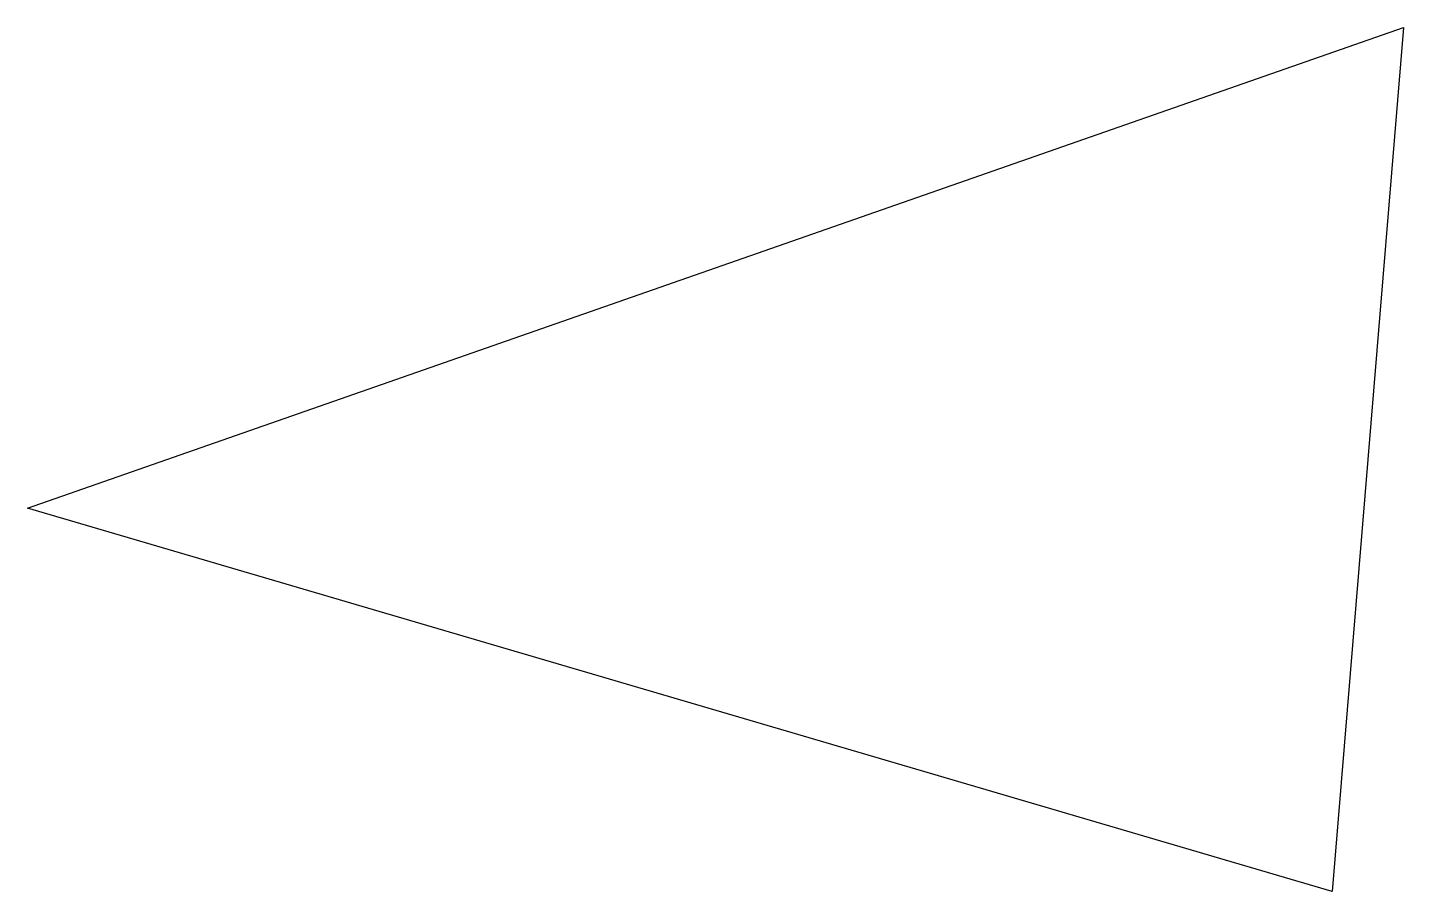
# Model space of a CAD drawing. Header units: metres. Extents: x 13 to 292, y 64 to 239.
import ezdxf

# ---------------------------------------------------------------- set-up
doc = ezdxf.new("R2010")
doc.units = ezdxf.units.M

msp = doc.modelspace()

# ---------------------------------------------------------------- linework, layer by layer
for p, q in [((13.31, 141.3), (292.48, 238.9)), ((292.48, 238.9), (278.04, 63.51)), ((278.04, 63.51), (13.31, 141.3))]:
    msp.add_line(p, q)

doc.saveas('drawing.dxf')
